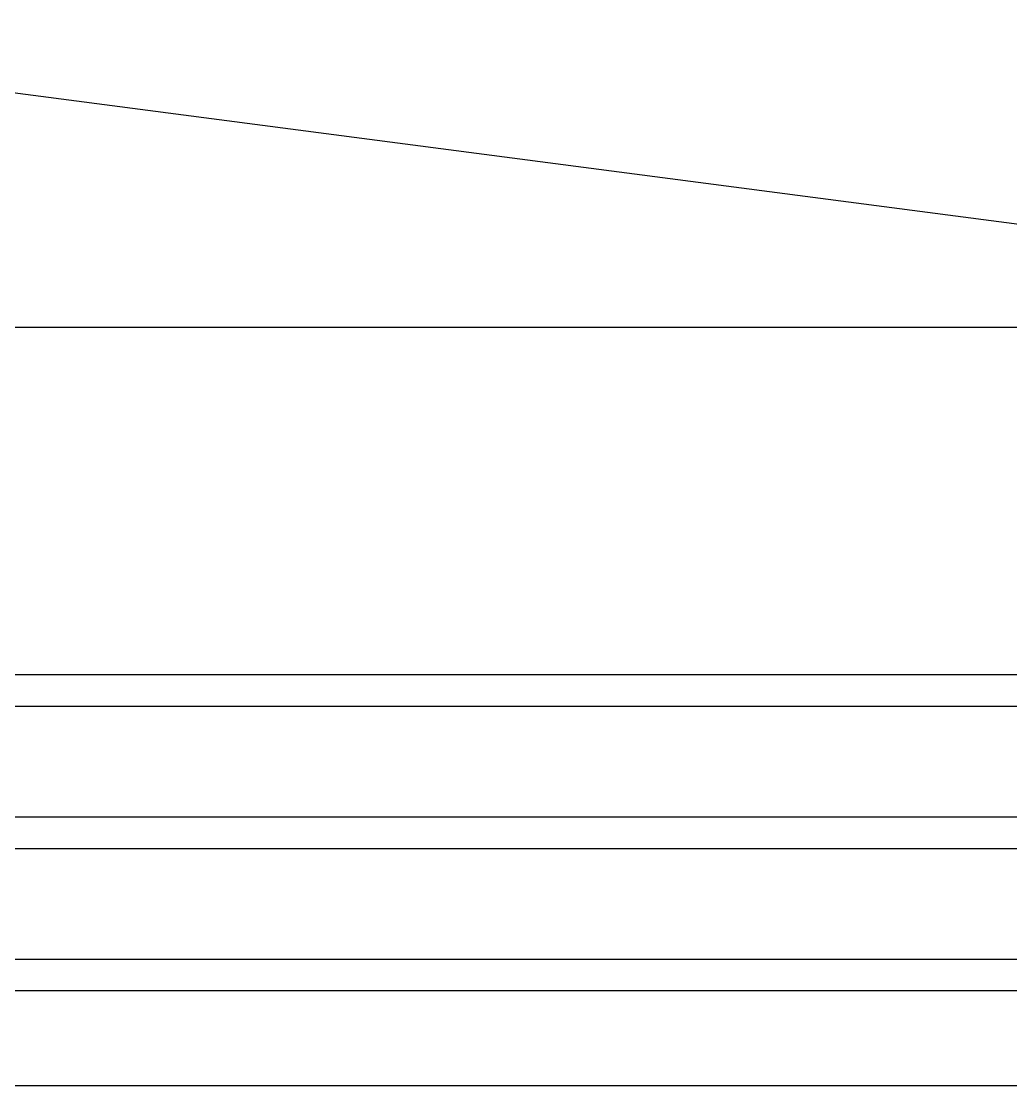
# Model space of a CAD drawing. Header units: centimetres. Extents: x 0.3 to 84.3, y 0.3 to 59.7.
# Drawn here: x 55.3619 to 55.6125, y 11.7466 to 12.0161 of the extents above; entities that cross this region are included whole.
import ezdxf

# ---------------------------------------------------------------- set-up
doc = ezdxf.new("R2010")
doc.units = ezdxf.units.CM
doc.linetypes.add('AUSGEZOGEN', pattern=[0])
doc.linetypes.add('VERDECKT', pattern=[9.525, 6.35, -3.175])
doc.layers.add('Fenster', color=7, linetype='AUSGEZOGEN', lineweight=35)
doc.layers.add('Oeffnungsrichtung Fenster', color=7, linetype='AUSGEZOGEN', lineweight=25)

msp = doc.modelspace()

# ---------------------------------------------------------------- linework, layer by layer
at = {"layer": 'Fenster', "color": 7, "linetype": 'AUSGEZOGEN', "lineweight": 25}
for p, q in [((55.686, 11.9386), (52.88201, 11.9386)), ((55.71397, 11.85059), (52.85403, 11.85059)), ((55.71397, 11.84259), (52.85403, 11.84259)), ((55.71397, 11.81459), (52.85403, 11.81459)), ((55.71397, 11.80659), (52.85403, 11.80659)), ((55.71397, 11.77859), (52.85403, 11.77859)), ((55.71397, 11.77059), (52.85403, 11.77059)), ((55.69037, 11.7466), (52.87763, 11.7466))]:
    msp.add_line(p, q, dxfattribs=at)
at = {"layer": 'Oeffnungsrichtung Fenster', "color": 7, "linetype": 'VERDECKT', "lineweight": 25}
msp.add_line((55.814, 11.9386), (52.77982, 12.33523), dxfattribs=at)

doc.saveas('drawing.dxf')
